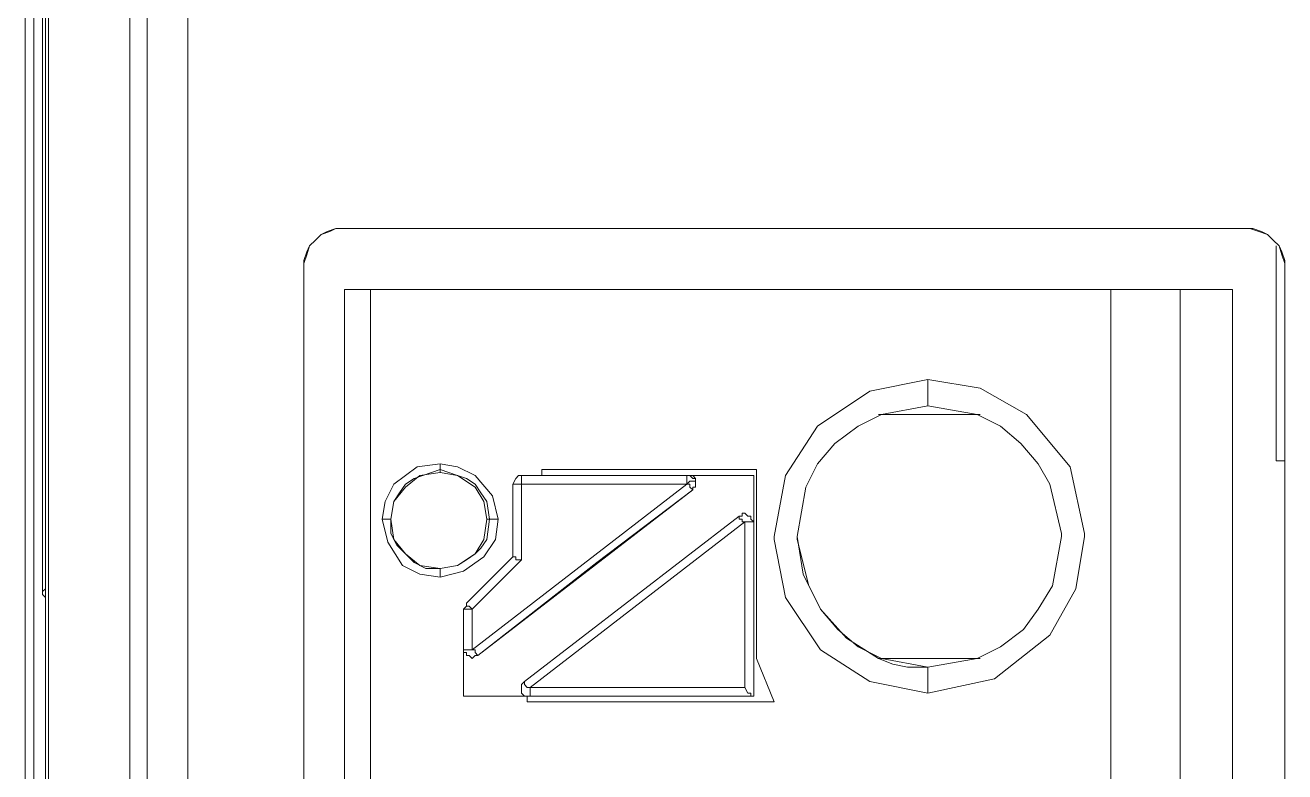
# Model space of a CAD drawing. Header units: centimetres. Extents: x -12.5 to 12.5, y -6.1 to 6.1.
# Drawn here: x -10.485 to -8.954, y 2.333 to 3.24 of the extents above; entities that cross this region are included whole.
import ezdxf

# ---------------------------------------------------------------- set-up
doc = ezdxf.new("R2010")
doc.units = ezdxf.units.CM
doc.header["$MEASUREMENT"] = 0
doc.layers.add('Camada 1', color=7, linetype='Continuous')

msp = doc.modelspace()

# ---------------------------------------------------------------- linework, layer by layer
at = {"layer": 'Camada 1', "lineweight": 9}
for points in [[(-10.48517, -3.75892), (-10.48517, -3.75892), (-10.48517, 3.74466), (-10.48517, 3.74466)], [(-10.47459, 3.72349), (-10.47459, 3.72349), (-10.47459, -3.73776), (-10.47459, -3.73776)], [(-10.464, 3.66352), (-10.464, 3.66352), (-10.464, 2.55227), (-10.464, 2.55227)], [(-10.46048, 2.44644), (-10.46048, 2.44644), (-10.46048, 3.67058), (-10.46048, 3.67058)], [(-10.46048, 2.5558), (-10.46048, 2.5558), (-10.46048, 3.65999), (-10.46048, 3.65999)], [(-10.45695, 3.66705), (-10.45695, 3.66705), (-10.45695, -3.68131), (-10.45695, -3.68131)], [(-10.35817, 3.66705), (-10.35817, 3.66705), (-10.35817, -3.68131), (-10.35817, -3.68131)], [(-10.337, -3.66015), (-10.337, -3.66015), (-10.337, 3.64588), (-10.337, 3.64588)], [(-10.28762, 3.64588), (-10.28762, 3.64588), (-10.28762, -3.66015), (-10.28762, -3.66015)], [(-9.0035, 2.99324), (-9.0035, 2.99324), (-10.09712, 2.99324), (-10.09712, 2.99324)], [(-9.0035, 2.99324), (-9.0035, 2.99324), (-10.09712, 2.99324), (-10.09712, 2.99324)], [(-8.9647, 2.71102), (-8.9647, 2.71102), (-8.9647, 2.97208), (-8.9647, 2.97208)], [(-10.1465, 2.94385), (-10.1465, 2.94385), (-10.1465, 2.09366), (-10.1465, 2.09366)], [(-10.1465, 2.94385), (-10.1465, 2.94385), (-10.1465, 2.18891), (-10.1465, 2.18891)], [(-8.95412, -0.22762), (-8.95412, -0.22762), (-8.95412, 2.94385), (-8.95412, 2.94385)], [(-8.95412, -0.22762), (-8.95412, -0.22762), (-8.95412, 2.94385), (-8.95412, 2.94385)], [(-10.09712, 2.91916), (-10.09712, 2.91916), (-10.09712, 2.41822), (-10.09712, 2.41822)], [(-10.06537, 2.41822), (-10.06537, 2.41822), (-10.06537, 2.91916), (-10.06537, 2.91916)], [(-9.16578, 2.91916), (-9.16578, 2.91916), (-10.06537, 2.91916), (-10.06537, 2.91916)], [(-9.16578, 2.91916), (-9.16578, 2.91916), (-9.16578, -0.21703), (-9.16578, -0.21703)], [(-9.16578, 2.91916), (-9.16578, 2.91916), (-9.08112, 2.91916), (-9.08112, 2.91916)], [(-9.08112, 2.91916), (-9.08112, 2.91916), (-9.08112, 2.41822), (-9.08112, 2.41822)], [(-9.01762, 2.91916), (-9.01762, 2.91916), (-9.01762, 2.41822), (-9.01762, 2.41822)], [(-9.01762, 2.52052), (-9.01762, 2.52052), (-9.01762, 2.91916), (-9.01762, 2.91916)], [(-9.32453, 2.76747), (-9.32453, 2.76747), (-9.448, 2.76747), (-9.448, 2.76747)], [(-8.95412, 2.71102), (-8.95412, 2.71102), (-8.9647, 2.71102), (-8.9647, 2.71102)], [(-9.9807, 2.69691), (-9.9807, 2.69691), (-9.9807, 2.70044), (-9.9807, 2.70044)], [(-9.59617, 2.70044), (-9.59617, 2.70044), (-9.85723, 2.70044), (-9.85723, 2.70044)], [(-9.85723, 2.70044), (-9.85723, 2.70044), (-9.85723, 2.69338), (-9.85723, 2.69338)], [(-9.85723, 2.69338), (-9.85723, 2.69338), (-9.85723, 2.70044), (-9.85723, 2.70044)], [(-9.59617, 2.47113), (-9.59617, 2.47113), (-9.59617, 2.70044), (-9.59617, 2.70044)], [(-9.68084, 2.6828), (-9.68084, 2.6828), (-9.94189, 2.48172), (-9.94189, 2.48172)], [(-9.8925, 2.6828), (-9.8925, 2.6828), (-9.8925, 2.59461), (-9.8925, 2.59461)], [(-9.68084, 2.69338), (-9.68084, 2.69338), (-9.88192, 2.69338), (-9.88192, 2.69338)], [(-9.88192, 2.59108), (-9.88192, 2.59108), (-9.88192, 2.6828), (-9.88192, 2.6828)], [(-9.88192, 2.6828), (-9.88192, 2.6828), (-9.68084, 2.6828), (-9.68084, 2.6828)], [(-9.68084, 2.69338), (-9.68084, 2.69338), (-9.5997, 2.69338), (-9.5997, 2.69338)], [(-9.67025, 2.68633), (-9.67025, 2.68633), (-9.67025, 2.6828), (-9.67025, 2.6828)], [(-9.5997, 2.69338), (-9.5997, 2.69338), (-9.5997, 2.42527), (-9.5997, 2.42527)], [(-9.93484, 2.47466), (-9.93484, 2.47466), (-9.67378, 2.67574), (-9.67378, 2.67574)], [(-9.92073, 2.64047), (-9.92073, 2.64047), (-9.92425, 2.64047), (-9.92425, 2.64047)], [(-9.61734, 2.64399), (-9.61734, 2.64399), (-9.87839, 2.44291), (-9.87839, 2.44291)], [(-9.87134, 2.43586), (-9.87134, 2.43586), (-9.61028, 2.63694), (-9.61028, 2.63694)], [(-9.61028, 2.63694), (-9.61028, 2.63694), (-9.61028, 2.43586), (-9.61028, 2.43586)], [(-9.5997, 2.63694), (-9.5997, 2.63694), (-9.5997, 2.42527), (-9.5997, 2.42527)], [(-9.575, 2.6193), (-9.575, 2.6193), (-9.575, 2.61577), (-9.575, 2.61577)], [(-9.54678, 2.61577), (-9.54678, 2.61577), (-9.54678, 2.6193), (-9.54678, 2.6193)], [(-9.22575, 2.62283), (-9.22575, 2.62283), (-9.22575, 2.6193), (-9.22575, 2.6193)], [(-9.19753, 2.6193), (-9.19753, 2.6193), (-9.19753, 2.62283), (-9.19753, 2.62283)], [(-9.8925, 2.59461), (-9.8925, 2.59461), (-9.94895, 2.53816), (-9.94895, 2.53816)], [(-9.94189, 2.53111), (-9.94189, 2.53111), (-9.88192, 2.59108), (-9.88192, 2.59108)], [(-10.464, 2.55227), (-10.464, 2.55227), (-10.46048, 2.5558), (-10.46048, 2.5558)], [(-9.95248, 2.53111), (-9.95248, 2.53111), (-9.95248, 2.48172), (-9.95248, 2.48172)], [(-9.94895, 2.53463), (-9.94895, 2.53463), (-9.94895, 2.53816), (-9.94895, 2.53816)], [(-9.94189, 2.48172), (-9.94189, 2.48172), (-9.94189, 2.53111), (-9.94189, 2.53111)], [(-9.01762, 2.52052), (-9.01762, 2.52052), (-9.01762, 2.41822), (-9.01762, 2.41822)], [(-9.575, 2.41822), (-9.575, 2.41822), (-9.59617, 2.47113), (-9.59617, 2.47113)], [(-9.448, 2.47113), (-9.448, 2.47113), (-9.32453, 2.47113), (-9.32453, 2.47113)], [(-10.46048, 2.44291), (-10.46048, 2.44291), (-10.46048, 2.44644), (-10.46048, 2.44644)], [(-10.46048, 2.44291), (-10.46048, 2.44291), (-10.46048, 1.54333), (-10.46048, 1.54333)], [(-9.88192, 2.43233), (-9.88192, 2.43233), (-9.88192, 2.43586), (-9.88192, 2.43586)], [(-9.61028, 2.43586), (-9.61028, 2.43586), (-9.87134, 2.43586), (-9.87134, 2.43586)], [(-9.87134, 2.42527), (-9.87134, 2.42527), (-9.95248, 2.42527), (-9.95248, 2.42527)], [(-9.87487, 2.42527), (-9.87487, 2.42527), (-9.87487, 2.41822), (-9.87487, 2.41822)], [(-9.87487, 2.42527), (-9.87487, 2.42527), (-9.87487, 2.41822), (-9.87487, 2.41822)], [(-9.5997, 2.42527), (-9.5997, 2.42527), (-9.87134, 2.42527), (-9.87134, 2.42527)], [(-10.09712, 2.41822), (-10.09712, 2.41822), (-10.09712, -0.21703), (-10.09712, -0.21703)], [(-10.06537, -0.21703), (-10.06537, -0.21703), (-10.06537, 2.41822), (-10.06537, 2.41822)], [(-9.08112, 2.41822), (-9.08112, 2.41822), (-9.08112, 1.9208), (-9.08112, 1.9208)], [(-9.01762, 2.41822), (-9.01762, 2.41822), (-9.01762, -0.21703), (-9.01762, -0.21703)], [(-9.01762, 2.01958), (-9.01762, 2.01958), (-9.01762, 2.41822), (-9.01762, 2.41822)]]:
    msp.add_open_spline(points, degree=3, dxfattribs=at)
for points, knots in [([(-10.1465, 2.94385), (-10.1465, 2.94385), (-10.1465, 2.95444), (-10.1465, 2.95444), (-10.1465, 2.95444), (-10.14298, 2.96502), (-10.14298, 2.96502), (-10.14298, 2.96502), (-10.13945, 2.97208), (-10.13945, 2.97208), (-10.13945, 2.97208), (-10.13239, 2.97913), (-10.13239, 2.97913), (-10.13239, 2.97913), (-10.12534, 2.98619), (-10.12534, 2.98619), (-10.12534, 2.98619), (-10.11828, 2.98972), (-10.11828, 2.98972), (-10.11828, 2.98972), (-10.1077, 2.99324), (-10.1077, 2.99324), (-10.1077, 2.99324), (-10.09712, 2.99324), (-10.09712, 2.99324)], [0, 0, 0, 0, 0.125, 0.125, 0.125, 0.25, 0.25, 0.25, 0.375, 0.375, 0.375, 0.5, 0.5, 0.5, 0.625, 0.625, 0.625, 0.75, 0.75, 0.75, 0.875, 0.875, 0.875, 1, 1, 1, 1]), ([(-10.09712, 2.99324), (-10.09712, 2.99324), (-10.1077, 2.99324), (-10.1077, 2.99324), (-10.1077, 2.99324), (-10.11475, 2.98972), (-10.11475, 2.98972), (-10.11475, 2.98972), (-10.12534, 2.98619), (-10.12534, 2.98619), (-10.12534, 2.98619), (-10.13239, 2.97913), (-10.13239, 2.97913), (-10.13239, 2.97913), (-10.13945, 2.97208), (-10.13945, 2.97208), (-10.13945, 2.97208), (-10.14298, 2.96149), (-10.14298, 2.96149), (-10.14298, 2.96149), (-10.1465, 2.95091), (-10.1465, 2.95091), (-10.1465, 2.95091), (-10.1465, 2.94385), (-10.1465, 2.94385)], [0, 0, 0, 0, 0.125, 0.125, 0.125, 0.25, 0.25, 0.25, 0.375, 0.375, 0.375, 0.5, 0.5, 0.5, 0.625, 0.625, 0.625, 0.75, 0.75, 0.75, 0.875, 0.875, 0.875, 1, 1, 1, 1]), ([(-9.0035, 2.99324), (-9.0035, 2.99324), (-8.99292, 2.99324), (-8.99292, 2.99324), (-8.99292, 2.99324), (-8.98234, 2.98972), (-8.98234, 2.98972), (-8.98234, 2.98972), (-8.97528, 2.98619), (-8.97528, 2.98619), (-8.97528, 2.98619), (-8.96823, 2.97913), (-8.96823, 2.97913), (-8.96823, 2.97913), (-8.96117, 2.97208), (-8.96117, 2.97208), (-8.96117, 2.97208), (-8.95764, 2.96502), (-8.95764, 2.96502), (-8.95764, 2.96502), (-8.95412, 2.95444), (-8.95412, 2.95444), (-8.95412, 2.95444), (-8.95412, 2.94385), (-8.95412, 2.94385)], [0, 0, 0, 0, 0.125, 0.125, 0.125, 0.25, 0.25, 0.25, 0.375, 0.375, 0.375, 0.5, 0.5, 0.5, 0.625, 0.625, 0.625, 0.75, 0.75, 0.75, 0.875, 0.875, 0.875, 1, 1, 1, 1]), ([(-8.95412, 2.94385), (-8.95412, 2.94385), (-8.95412, 2.95091), (-8.95412, 2.95091), (-8.95412, 2.95091), (-8.95764, 2.96149), (-8.95764, 2.96149), (-8.95764, 2.96149), (-8.96117, 2.97208), (-8.96117, 2.97208), (-8.96117, 2.97208), (-8.96823, 2.97913), (-8.96823, 2.97913), (-8.96823, 2.97913), (-8.97528, 2.98619), (-8.97528, 2.98619), (-8.97528, 2.98619), (-8.98587, 2.98972), (-8.98587, 2.98972), (-8.98587, 2.98972), (-8.99645, 2.99324), (-8.99645, 2.99324), (-8.99645, 2.99324), (-9.0035, 2.99324), (-9.0035, 2.99324)], [0, 0, 0, 0, 0.125, 0.125, 0.125, 0.25, 0.25, 0.25, 0.375, 0.375, 0.375, 0.5, 0.5, 0.5, 0.625, 0.625, 0.625, 0.75, 0.75, 0.75, 0.875, 0.875, 0.875, 1, 1, 1, 1]), ([(-10.06537, 2.91916), (-10.06537, 2.91916), (-10.07948, 2.91916), (-10.07948, 2.91916), (-10.07948, 2.91916), (-10.08653, 2.91916), (-10.08653, 2.91916), (-10.08653, 2.91916), (-10.09359, 2.91916), (-10.09359, 2.91916), (-10.09359, 2.91916), (-10.09712, 2.91916), (-10.09712, 2.91916)], [0, 0, 0, 0, 0.25, 0.25, 0.25, 0.5, 0.5, 0.5, 0.75, 0.75, 0.75, 1, 1, 1, 1]), ([(-9.01762, 2.91916), (-9.01762, 2.91916), (-9.02114, 2.91916), (-9.02114, 2.91916), (-9.02114, 2.91916), (-9.03525, 2.91916), (-9.03525, 2.91916), (-9.03525, 2.91916), (-9.05642, 2.91916), (-9.05642, 2.91916), (-9.05642, 2.91916), (-9.08112, 2.91916), (-9.08112, 2.91916)], [0, 0, 0, 0, 0.25, 0.25, 0.25, 0.5, 0.5, 0.5, 0.75, 0.75, 0.75, 1, 1, 1, 1]), ([(-9.38803, 2.8098), (-9.38803, 2.8098), (-9.45859, 2.79569), (-9.45859, 2.79569), (-9.45859, 2.79569), (-9.52209, 2.75336), (-9.52209, 2.75336), (-9.52209, 2.75336), (-9.56089, 2.69338), (-9.56089, 2.69338), (-9.56089, 2.69338), (-9.575, 2.6193), (-9.575, 2.6193)], [0, 0, 0, 0, 0.25, 0.25, 0.25, 0.5, 0.5, 0.5, 0.75, 0.75, 0.75, 1, 1, 1, 1]), ([(-9.19753, 2.62283), (-9.19753, 2.62283), (-9.21517, 2.70397), (-9.21517, 2.70397), (-9.21517, 2.70397), (-9.26809, 2.76747), (-9.26809, 2.76747), (-9.26809, 2.76747), (-9.32453, 2.79922), (-9.32453, 2.79922), (-9.32453, 2.79922), (-9.38803, 2.8098), (-9.38803, 2.8098)], [0, 0, 0, 0, 0.25, 0.25, 0.25, 0.5, 0.5, 0.5, 0.75, 0.75, 0.75, 1, 1, 1, 1]), ([(-9.38803, 2.77805), (-9.38803, 2.77805), (-9.38803, 2.78158), (-9.38803, 2.78158), (-9.38803, 2.78158), (-9.38803, 2.7851), (-9.38803, 2.7851), (-9.38803, 2.7851), (-9.38803, 2.78863), (-9.38803, 2.78863), (-9.38803, 2.78863), (-9.38803, 2.79216), (-9.38803, 2.79216), (-9.38803, 2.79216), (-9.38803, 2.79922), (-9.38803, 2.79922), (-9.38803, 2.79922), (-9.38803, 2.80274), (-9.38803, 2.80274), (-9.38803, 2.80274), (-9.38803, 2.8098), (-9.38803, 2.8098)], [0, 0, 0, 0, 0.1428571, 0.1428571, 0.1428571, 0.2857143, 0.2857143, 0.2857143, 0.4285714, 0.4285714, 0.4285714, 0.5714286, 0.5714286, 0.5714286, 0.7142857, 0.7142857, 0.7142857, 0.8571429, 0.8571429, 0.8571429, 1, 1, 1, 1]), ([(-9.54678, 2.6193), (-9.54678, 2.6193), (-9.5362, 2.67927), (-9.5362, 2.67927), (-9.5362, 2.67927), (-9.52209, 2.70749), (-9.52209, 2.70749), (-9.52209, 2.70749), (-9.50092, 2.73219), (-9.50092, 2.73219), (-9.50092, 2.73219), (-9.4727, 2.75336), (-9.4727, 2.75336), (-9.4727, 2.75336), (-9.44448, 2.76747), (-9.44448, 2.76747), (-9.44448, 2.76747), (-9.38803, 2.77805), (-9.38803, 2.77805)], [0, 0, 0, 0, 0.1666667, 0.1666667, 0.1666667, 0.3333333, 0.3333333, 0.3333333, 0.5, 0.5, 0.5, 0.6666667, 0.6666667, 0.6666667, 0.8333333, 0.8333333, 0.8333333, 1, 1, 1, 1]), ([(-9.38803, 2.77805), (-9.38803, 2.77805), (-9.32806, 2.76747), (-9.32806, 2.76747), (-9.32806, 2.76747), (-9.29984, 2.75336), (-9.29984, 2.75336), (-9.29984, 2.75336), (-9.27514, 2.73219), (-9.27514, 2.73219), (-9.27514, 2.73219), (-9.25398, 2.70749), (-9.25398, 2.70749), (-9.25398, 2.70749), (-9.23987, 2.6828), (-9.23987, 2.6828), (-9.23987, 2.6828), (-9.22575, 2.62283), (-9.22575, 2.62283)], [0, 0, 0, 0, 0.1666667, 0.1666667, 0.1666667, 0.3333333, 0.3333333, 0.3333333, 0.5, 0.5, 0.5, 0.6666667, 0.6666667, 0.6666667, 0.8333333, 0.8333333, 0.8333333, 1, 1, 1, 1]), ([(-9.9807, 2.70749), (-9.9807, 2.70749), (-10.00892, 2.70397), (-10.00892, 2.70397), (-10.00892, 2.70397), (-10.03714, 2.6828), (-10.03714, 2.6828), (-10.03714, 2.6828), (-10.04773, 2.66163), (-10.04773, 2.66163), (-10.04773, 2.66163), (-10.05125, 2.64047), (-10.05125, 2.64047)], [0, 0, 0, 0, 0.25, 0.25, 0.25, 0.5, 0.5, 0.5, 0.75, 0.75, 0.75, 1, 1, 1, 1]), ([(-10.04067, 2.64047), (-10.04067, 2.64047), (-10.03714, 2.66163), (-10.03714, 2.66163), (-10.03714, 2.66163), (-10.03009, 2.67222), (-10.03009, 2.67222), (-10.03009, 2.67222), (-10.02303, 2.6828), (-10.02303, 2.6828), (-10.02303, 2.6828), (-10.01245, 2.68986), (-10.01245, 2.68986), (-10.01245, 2.68986), (-10.00187, 2.69338), (-10.00187, 2.69338), (-10.00187, 2.69338), (-9.9807, 2.70044), (-9.9807, 2.70044)], [0, 0, 0, 0, 0.1666667, 0.1666667, 0.1666667, 0.3333333, 0.3333333, 0.3333333, 0.5, 0.5, 0.5, 0.6666667, 0.6666667, 0.6666667, 0.8333333, 0.8333333, 0.8333333, 1, 1, 1, 1]), ([(-9.9807, 2.69691), (-9.9807, 2.69691), (-10.00539, 2.69338), (-10.00539, 2.69338), (-10.00539, 2.69338), (-10.02303, 2.67927), (-10.02303, 2.67927), (-10.02303, 2.67927), (-10.03714, 2.66163), (-10.03714, 2.66163), (-10.03714, 2.66163), (-10.04067, 2.64047), (-10.04067, 2.64047)], [0, 0, 0, 0, 0.25, 0.25, 0.25, 0.5, 0.5, 0.5, 0.75, 0.75, 0.75, 1, 1, 1, 1]), ([(-9.91014, 2.64047), (-9.91014, 2.64047), (-9.9172, 2.66869), (-9.9172, 2.66869), (-9.9172, 2.66869), (-9.93837, 2.69338), (-9.93837, 2.69338), (-9.93837, 2.69338), (-9.95953, 2.70397), (-9.95953, 2.70397), (-9.95953, 2.70397), (-9.9807, 2.70749), (-9.9807, 2.70749)], [0, 0, 0, 0, 0.25, 0.25, 0.25, 0.5, 0.5, 0.5, 0.75, 0.75, 0.75, 1, 1, 1, 1]), ([(-9.9807, 2.70749), (-9.9807, 2.70749), (-9.9807, 2.70749), (-9.9807, 2.70749), (-9.9807, 2.70749), (-9.9807, 2.70397), (-9.9807, 2.70397), (-9.9807, 2.70397), (-9.9807, 2.70044), (-9.9807, 2.70044)], [0, 0, 0, 0, 0.3333333, 0.3333333, 0.3333333, 0.6666667, 0.6666667, 0.6666667, 1, 1, 1, 1]), ([(-9.9807, 2.70044), (-9.9807, 2.70044), (-9.95953, 2.69338), (-9.95953, 2.69338), (-9.95953, 2.69338), (-9.94895, 2.68986), (-9.94895, 2.68986), (-9.94895, 2.68986), (-9.93837, 2.6828), (-9.93837, 2.6828), (-9.93837, 2.6828), (-9.93131, 2.67222), (-9.93131, 2.67222), (-9.93131, 2.67222), (-9.92425, 2.66163), (-9.92425, 2.66163), (-9.92425, 2.66163), (-9.92073, 2.64047), (-9.92073, 2.64047)], [0, 0, 0, 0, 0.1666667, 0.1666667, 0.1666667, 0.3333333, 0.3333333, 0.3333333, 0.5, 0.5, 0.5, 0.6666667, 0.6666667, 0.6666667, 0.8333333, 0.8333333, 0.8333333, 1, 1, 1, 1]), ([(-9.92425, 2.64047), (-9.92425, 2.64047), (-9.92778, 2.66163), (-9.92778, 2.66163), (-9.92778, 2.66163), (-9.93837, 2.67927), (-9.93837, 2.67927), (-9.93837, 2.67927), (-9.95953, 2.69338), (-9.95953, 2.69338), (-9.95953, 2.69338), (-9.9807, 2.69691), (-9.9807, 2.69691)], [0, 0, 0, 0, 0.25, 0.25, 0.25, 0.5, 0.5, 0.5, 0.75, 0.75, 0.75, 1, 1, 1, 1]), ([(-9.8925, 2.6828), (-9.8925, 2.6828), (-9.88898, 2.68986), (-9.88898, 2.68986), (-9.88898, 2.68986), (-9.88545, 2.69338), (-9.88545, 2.69338), (-9.88545, 2.69338), (-9.88192, 2.69338), (-9.88192, 2.69338)], [0, 0, 0, 0, 0.3333333, 0.3333333, 0.3333333, 0.6666667, 0.6666667, 0.6666667, 1, 1, 1, 1]), ([(-9.8925, 2.6828), (-9.8925, 2.6828), (-9.8925, 2.6828), (-9.8925, 2.6828), (-9.8925, 2.6828), (-9.88898, 2.6828), (-9.88898, 2.6828), (-9.88898, 2.6828), (-9.88545, 2.6828), (-9.88545, 2.6828), (-9.88545, 2.6828), (-9.88192, 2.6828), (-9.88192, 2.6828)], [0, 0, 0, 0, 0.25, 0.25, 0.25, 0.5, 0.5, 0.5, 0.75, 0.75, 0.75, 1, 1, 1, 1]), ([(-9.88192, 2.69338), (-9.88192, 2.69338), (-9.88192, 2.69338), (-9.88192, 2.69338), (-9.88192, 2.69338), (-9.88192, 2.68986), (-9.88192, 2.68986)], [0, 0, 0, 0, 0.5, 0.5, 0.5, 1, 1, 1, 1]), ([(-9.88192, 2.68986), (-9.88192, 2.68986), (-9.88192, 2.68986), (-9.88192, 2.68986), (-9.88192, 2.68986), (-9.88192, 2.6828), (-9.88192, 2.6828)], [0, 0, 0, 0, 0.5, 0.5, 0.5, 1, 1, 1, 1]), ([(-9.68084, 2.6828), (-9.68084, 2.6828), (-9.68084, 2.68986), (-9.68084, 2.68986), (-9.68084, 2.68986), (-9.68084, 2.69338), (-9.68084, 2.69338)], [0, 0, 0, 0, 0.5, 0.5, 0.5, 1, 1, 1, 1]), ([(-9.68084, 2.69338), (-9.68084, 2.69338), (-9.67731, 2.69338), (-9.67731, 2.69338), (-9.67731, 2.69338), (-9.67378, 2.69338), (-9.67378, 2.69338), (-9.67378, 2.69338), (-9.67025, 2.68986), (-9.67025, 2.68986), (-9.67025, 2.68986), (-9.67025, 2.68633), (-9.67025, 2.68633)], [0, 0, 0, 0, 0.25, 0.25, 0.25, 0.5, 0.5, 0.5, 0.75, 0.75, 0.75, 1, 1, 1, 1]), ([(-9.67025, 2.6828), (-9.67025, 2.6828), (-9.67025, 2.68986), (-9.67025, 2.68986), (-9.67025, 2.68986), (-9.67378, 2.68986), (-9.67378, 2.68986), (-9.67378, 2.68986), (-9.67731, 2.69338), (-9.67731, 2.69338), (-9.67731, 2.69338), (-9.68084, 2.69338), (-9.68084, 2.69338)], [0, 0, 0, 0, 0.25, 0.25, 0.25, 0.5, 0.5, 0.5, 0.75, 0.75, 0.75, 1, 1, 1, 1]), ([(-9.68084, 2.6828), (-9.68084, 2.6828), (-9.67731, 2.68633), (-9.67731, 2.68633), (-9.67731, 2.68633), (-9.67378, 2.68633), (-9.67378, 2.68633), (-9.67378, 2.68633), (-9.67025, 2.68633), (-9.67025, 2.68633)], [0, 0, 0, 0, 0.3333333, 0.3333333, 0.3333333, 0.6666667, 0.6666667, 0.6666667, 1, 1, 1, 1]), ([(-9.68084, 2.6828), (-9.68084, 2.6828), (-9.67731, 2.6828), (-9.67731, 2.6828), (-9.67731, 2.6828), (-9.67731, 2.67927), (-9.67731, 2.67927), (-9.67731, 2.67927), (-9.67378, 2.67574), (-9.67378, 2.67574)], [0, 0, 0, 0, 0.3333333, 0.3333333, 0.3333333, 0.6666667, 0.6666667, 0.6666667, 1, 1, 1, 1]), ([(-9.67025, 2.6828), (-9.67025, 2.6828), (-9.67025, 2.6828), (-9.67025, 2.6828), (-9.67025, 2.6828), (-9.67025, 2.67927), (-9.67025, 2.67927), (-9.67025, 2.67927), (-9.67378, 2.67927), (-9.67378, 2.67927), (-9.67378, 2.67927), (-9.67378, 2.67574), (-9.67378, 2.67574)], [0, 0, 0, 0, 0.25, 0.25, 0.25, 0.5, 0.5, 0.5, 0.75, 0.75, 0.75, 1, 1, 1, 1]), ([(-9.67378, 2.67574), (-9.67378, 2.67574), (-9.67378, 2.67927), (-9.67378, 2.67927), (-9.67378, 2.67927), (-9.67025, 2.67927), (-9.67025, 2.67927), (-9.67025, 2.67927), (-9.67025, 2.6828), (-9.67025, 2.6828)], [0, 0, 0, 0, 0.3333333, 0.3333333, 0.3333333, 0.6666667, 0.6666667, 0.6666667, 1, 1, 1, 1]), ([(-9.5997, 2.69338), (-9.5997, 2.69338), (-9.5997, 2.66163), (-9.5997, 2.66163), (-9.5997, 2.66163), (-9.5997, 2.63694), (-9.5997, 2.63694)], [0, 0, 0, 0, 0.5, 0.5, 0.5, 1, 1, 1, 1]), ([(-9.93484, 2.47466), (-9.93484, 2.47466), (-9.7902, 2.58755), (-9.7902, 2.58755), (-9.7902, 2.58755), (-9.67378, 2.67574), (-9.67378, 2.67574)], [0, 0, 0, 0, 0.5, 0.5, 0.5, 1, 1, 1, 1]), ([(-10.05125, 2.64047), (-10.05125, 2.64047), (-10.0442, 2.61224), (-10.0442, 2.61224), (-10.0442, 2.61224), (-10.02656, 2.58402), (-10.02656, 2.58402), (-10.02656, 2.58402), (-10.00539, 2.57344), (-10.00539, 2.57344), (-10.00539, 2.57344), (-9.9807, 2.56991), (-9.9807, 2.56991)], [0, 0, 0, 0, 0.25, 0.25, 0.25, 0.5, 0.5, 0.5, 0.75, 0.75, 0.75, 1, 1, 1, 1]), ([(-10.04067, 2.64047), (-10.04067, 2.64047), (-10.04067, 2.64047), (-10.04067, 2.64047), (-10.04067, 2.64047), (-10.0442, 2.64047), (-10.0442, 2.64047), (-10.0442, 2.64047), (-10.04773, 2.64047), (-10.04773, 2.64047), (-10.04773, 2.64047), (-10.05125, 2.64047), (-10.05125, 2.64047)], [0, 0, 0, 0, 0.25, 0.25, 0.25, 0.5, 0.5, 0.5, 0.75, 0.75, 0.75, 1, 1, 1, 1]), ([(-10.01245, 2.58755), (-10.01245, 2.58755), (-10.02303, 2.59813), (-10.02303, 2.59813), (-10.02303, 2.59813), (-10.03362, 2.60872), (-10.03362, 2.60872), (-10.03362, 2.60872), (-10.04067, 2.62283), (-10.04067, 2.62283), (-10.04067, 2.62283), (-10.04067, 2.64047), (-10.04067, 2.64047)], [0, 0, 0, 0, 0.25, 0.25, 0.25, 0.5, 0.5, 0.5, 0.75, 0.75, 0.75, 1, 1, 1, 1]), ([(-10.04067, 2.64047), (-10.04067, 2.64047), (-10.03714, 2.61577), (-10.03714, 2.61577), (-10.03714, 2.61577), (-10.02303, 2.59813), (-10.02303, 2.59813), (-10.02303, 2.59813), (-10.00539, 2.58402), (-10.00539, 2.58402), (-10.00539, 2.58402), (-9.9807, 2.58049), (-9.9807, 2.58049)], [0, 0, 0, 0, 0.25, 0.25, 0.25, 0.5, 0.5, 0.5, 0.75, 0.75, 0.75, 1, 1, 1, 1]), ([(-9.9807, 2.56991), (-9.9807, 2.56991), (-9.95248, 2.57697), (-9.95248, 2.57697), (-9.95248, 2.57697), (-9.92778, 2.59461), (-9.92778, 2.59461), (-9.92778, 2.59461), (-9.91367, 2.61577), (-9.91367, 2.61577), (-9.91367, 2.61577), (-9.91014, 2.64047), (-9.91014, 2.64047)], [0, 0, 0, 0, 0.25, 0.25, 0.25, 0.5, 0.5, 0.5, 0.75, 0.75, 0.75, 1, 1, 1, 1]), ([(-9.92073, 2.64047), (-9.92073, 2.64047), (-9.92425, 2.61577), (-9.92425, 2.61577), (-9.92425, 2.61577), (-9.93131, 2.60519), (-9.93131, 2.60519), (-9.93131, 2.60519), (-9.93837, 2.59813), (-9.93837, 2.59813), (-9.93837, 2.59813), (-9.94895, 2.59108), (-9.94895, 2.59108), (-9.94895, 2.59108), (-9.95953, 2.58402), (-9.95953, 2.58402), (-9.95953, 2.58402), (-9.9807, 2.58049), (-9.9807, 2.58049)], [0, 0, 0, 0, 0.1666667, 0.1666667, 0.1666667, 0.3333333, 0.3333333, 0.3333333, 0.5, 0.5, 0.5, 0.6666667, 0.6666667, 0.6666667, 0.8333333, 0.8333333, 0.8333333, 1, 1, 1, 1]), ([(-9.9807, 2.58049), (-9.9807, 2.58049), (-9.95953, 2.58402), (-9.95953, 2.58402), (-9.95953, 2.58402), (-9.93837, 2.59813), (-9.93837, 2.59813), (-9.93837, 2.59813), (-9.92778, 2.61577), (-9.92778, 2.61577), (-9.92778, 2.61577), (-9.92425, 2.64047), (-9.92425, 2.64047)], [0, 0, 0, 0, 0.25, 0.25, 0.25, 0.5, 0.5, 0.5, 0.75, 0.75, 0.75, 1, 1, 1, 1]), ([(-9.92073, 2.64047), (-9.92073, 2.64047), (-9.92073, 2.64047), (-9.92073, 2.64047), (-9.92073, 2.64047), (-9.9172, 2.64047), (-9.9172, 2.64047), (-9.9172, 2.64047), (-9.91367, 2.64047), (-9.91367, 2.64047), (-9.91367, 2.64047), (-9.91014, 2.64047), (-9.91014, 2.64047)], [0, 0, 0, 0, 0.25, 0.25, 0.25, 0.5, 0.5, 0.5, 0.75, 0.75, 0.75, 1, 1, 1, 1]), ([(-9.61734, 2.64399), (-9.61734, 2.64399), (-9.61381, 2.64399), (-9.61381, 2.64399), (-9.61381, 2.64399), (-9.61381, 2.64752), (-9.61381, 2.64752), (-9.61381, 2.64752), (-9.61028, 2.64752), (-9.61028, 2.64752), (-9.61028, 2.64752), (-9.60675, 2.64399), (-9.60675, 2.64399)], [0, 0, 0, 0, 0.25, 0.25, 0.25, 0.5, 0.5, 0.5, 0.75, 0.75, 0.75, 1, 1, 1, 1]), ([(-9.61734, 2.64399), (-9.61734, 2.64399), (-9.61734, 2.64399), (-9.61734, 2.64399), (-9.61734, 2.64399), (-9.61734, 2.64047), (-9.61734, 2.64047), (-9.61734, 2.64047), (-9.61381, 2.64047), (-9.61381, 2.64047), (-9.61381, 2.64047), (-9.61381, 2.63694), (-9.61381, 2.63694), (-9.61381, 2.63694), (-9.61028, 2.63694), (-9.61028, 2.63694)], [0, 0, 0, 0, 0.2, 0.2, 0.2, 0.4, 0.4, 0.4, 0.6, 0.6, 0.6, 0.8, 0.8, 0.8, 1, 1, 1, 1]), ([(-9.5997, 2.63694), (-9.5997, 2.63694), (-9.60323, 2.64047), (-9.60323, 2.64047), (-9.60323, 2.64047), (-9.60323, 2.64399), (-9.60323, 2.64399), (-9.60323, 2.64399), (-9.60675, 2.64399), (-9.60675, 2.64399), (-9.60675, 2.64399), (-9.61028, 2.64752), (-9.61028, 2.64752)], [0, 0, 0, 0, 0.25, 0.25, 0.25, 0.5, 0.5, 0.5, 0.75, 0.75, 0.75, 1, 1, 1, 1]), ([(-9.5997, 2.63694), (-9.5997, 2.63694), (-9.60323, 2.63694), (-9.60323, 2.63694), (-9.60323, 2.63694), (-9.60675, 2.63694), (-9.60675, 2.63694), (-9.60675, 2.63694), (-9.61028, 2.63694), (-9.61028, 2.63694)], [0, 0, 0, 0, 0.3333333, 0.3333333, 0.3333333, 0.6666667, 0.6666667, 0.6666667, 1, 1, 1, 1]), ([(-9.60675, 2.64399), (-9.60675, 2.64399), (-9.60323, 2.64399), (-9.60323, 2.64399), (-9.60323, 2.64399), (-9.60323, 2.64047), (-9.60323, 2.64047), (-9.60323, 2.64047), (-9.5997, 2.63694), (-9.5997, 2.63694)], [0, 0, 0, 0, 0.3333333, 0.3333333, 0.3333333, 0.6666667, 0.6666667, 0.6666667, 1, 1, 1, 1]), ([(-9.54678, 2.6193), (-9.54678, 2.6193), (-9.53973, 2.57344), (-9.53973, 2.57344), (-9.53973, 2.57344), (-9.51856, 2.53111), (-9.51856, 2.53111), (-9.51856, 2.53111), (-9.48681, 2.49583), (-9.48681, 2.49583), (-9.48681, 2.49583), (-9.448, 2.47113), (-9.448, 2.47113)], [0, 0, 0, 0, 0.25, 0.25, 0.25, 0.5, 0.5, 0.5, 0.75, 0.75, 0.75, 1, 1, 1, 1]), ([(-9.38803, 2.4288), (-9.38803, 2.4288), (-9.30689, 2.44644), (-9.30689, 2.44644), (-9.30689, 2.44644), (-9.23987, 2.49936), (-9.23987, 2.49936), (-9.23987, 2.49936), (-9.20812, 2.5558), (-9.20812, 2.5558), (-9.20812, 2.5558), (-9.19753, 2.6193), (-9.19753, 2.6193)], [0, 0, 0, 0, 0.25, 0.25, 0.25, 0.5, 0.5, 0.5, 0.75, 0.75, 0.75, 1, 1, 1, 1]), ([(-9.22575, 2.6193), (-9.22575, 2.6193), (-9.23634, 2.55933), (-9.23634, 2.55933), (-9.23634, 2.55933), (-9.25398, 2.53111), (-9.25398, 2.53111), (-9.25398, 2.53111), (-9.27162, 2.50641), (-9.27162, 2.50641), (-9.27162, 2.50641), (-9.29984, 2.48524), (-9.29984, 2.48524), (-9.29984, 2.48524), (-9.32806, 2.47113), (-9.32806, 2.47113), (-9.32806, 2.47113), (-9.38803, 2.46055), (-9.38803, 2.46055)], [0, 0, 0, 0, 0.1666667, 0.1666667, 0.1666667, 0.3333333, 0.3333333, 0.3333333, 0.5, 0.5, 0.5, 0.6666667, 0.6666667, 0.6666667, 0.8333333, 0.8333333, 0.8333333, 1, 1, 1, 1]), ([(-9.575, 2.61577), (-9.575, 2.61577), (-9.56089, 2.54522), (-9.56089, 2.54522), (-9.56089, 2.54522), (-9.51856, 2.48172), (-9.51856, 2.48172), (-9.51856, 2.48172), (-9.45859, 2.44291), (-9.45859, 2.44291), (-9.45859, 2.44291), (-9.38803, 2.4288), (-9.38803, 2.4288)], [0, 0, 0, 0, 0.25, 0.25, 0.25, 0.5, 0.5, 0.5, 0.75, 0.75, 0.75, 1, 1, 1, 1]), ([(-9.38803, 2.46055), (-9.38803, 2.46055), (-9.44448, 2.47113), (-9.44448, 2.47113), (-9.44448, 2.47113), (-9.4727, 2.48524), (-9.4727, 2.48524), (-9.4727, 2.48524), (-9.49739, 2.50641), (-9.49739, 2.50641), (-9.49739, 2.50641), (-9.51856, 2.53111), (-9.51856, 2.53111), (-9.51856, 2.53111), (-9.53267, 2.55933), (-9.53267, 2.55933), (-9.53267, 2.55933), (-9.54678, 2.61577), (-9.54678, 2.61577)], [0, 0, 0, 0, 0.1666667, 0.1666667, 0.1666667, 0.3333333, 0.3333333, 0.3333333, 0.5, 0.5, 0.5, 0.6666667, 0.6666667, 0.6666667, 0.8333333, 0.8333333, 0.8333333, 1, 1, 1, 1]), ([(-9.9807, 2.58049), (-9.9807, 2.58049), (-9.99834, 2.58049), (-9.99834, 2.58049), (-9.99834, 2.58049), (-10.01245, 2.58755), (-10.01245, 2.58755)], [0, 0, 0, 0, 0.5, 0.5, 0.5, 1, 1, 1, 1]), ([(-9.8925, 2.59461), (-9.8925, 2.59461), (-9.8925, 2.59461), (-9.8925, 2.59461), (-9.8925, 2.59461), (-9.88898, 2.59461), (-9.88898, 2.59461), (-9.88898, 2.59461), (-9.88898, 2.59108), (-9.88898, 2.59108), (-9.88898, 2.59108), (-9.88545, 2.59108), (-9.88545, 2.59108), (-9.88545, 2.59108), (-9.88192, 2.59108), (-9.88192, 2.59108)], [0, 0, 0, 0, 0.2, 0.2, 0.2, 0.4, 0.4, 0.4, 0.6, 0.6, 0.6, 0.8, 0.8, 0.8, 1, 1, 1, 1]), ([(-9.9807, 2.58049), (-9.9807, 2.58049), (-9.9807, 2.58049), (-9.9807, 2.58049), (-9.9807, 2.58049), (-9.9807, 2.57697), (-9.9807, 2.57697), (-9.9807, 2.57697), (-9.9807, 2.57344), (-9.9807, 2.57344), (-9.9807, 2.57344), (-9.9807, 2.56991), (-9.9807, 2.56991)], [0, 0, 0, 0, 0.25, 0.25, 0.25, 0.5, 0.5, 0.5, 0.75, 0.75, 0.75, 1, 1, 1, 1]), ([(-10.46048, 2.54522), (-10.46048, 2.54522), (-10.46048, 2.54522), (-10.46048, 2.54522), (-10.46048, 2.54522), (-10.464, 2.54874), (-10.464, 2.54874), (-10.464, 2.54874), (-10.464, 2.55227), (-10.464, 2.55227)], [0, 0, 0, 0, 0.3333333, 0.3333333, 0.3333333, 0.6666667, 0.6666667, 0.6666667, 1, 1, 1, 1]), ([(-10.46048, 2.54874), (-10.46048, 2.54874), (-10.46048, 2.55227), (-10.46048, 2.55227), (-10.46048, 2.55227), (-10.46048, 2.5558), (-10.46048, 2.5558)], [0, 0, 0, 0, 0.5, 0.5, 0.5, 1, 1, 1, 1]), ([(-9.95248, 2.53111), (-9.95248, 2.53111), (-9.94895, 2.53463), (-9.94895, 2.53463), (-9.94895, 2.53463), (-9.94895, 2.53816), (-9.94895, 2.53816)], [0, 0, 0, 0, 0.5, 0.5, 0.5, 1, 1, 1, 1]), ([(-9.94895, 2.53111), (-9.94895, 2.53111), (-9.94895, 2.53111), (-9.94895, 2.53111), (-9.94895, 2.53111), (-9.95248, 2.53111), (-9.95248, 2.53111)], [0, 0, 0, 0, 0.5, 0.5, 0.5, 1, 1, 1, 1]), ([(-9.94189, 2.53111), (-9.94189, 2.53111), (-9.94189, 2.53111), (-9.94189, 2.53111), (-9.94189, 2.53111), (-9.94542, 2.53463), (-9.94542, 2.53463), (-9.94542, 2.53463), (-9.94895, 2.53463), (-9.94895, 2.53463)], [0, 0, 0, 0, 0.3333333, 0.3333333, 0.3333333, 0.6666667, 0.6666667, 0.6666667, 1, 1, 1, 1]), ([(-9.94189, 2.53111), (-9.94189, 2.53111), (-9.94542, 2.53111), (-9.94542, 2.53111), (-9.94542, 2.53111), (-9.94895, 2.53111), (-9.94895, 2.53111)], [0, 0, 0, 0, 0.5, 0.5, 0.5, 1, 1, 1, 1]), ([(-9.95248, 2.48172), (-9.95248, 2.48172), (-9.94895, 2.48172), (-9.94895, 2.48172), (-9.94895, 2.48172), (-9.94542, 2.48172), (-9.94542, 2.48172), (-9.94542, 2.48172), (-9.94189, 2.48172), (-9.94189, 2.48172)], [0, 0, 0, 0, 0.3333333, 0.3333333, 0.3333333, 0.6666667, 0.6666667, 0.6666667, 1, 1, 1, 1]), ([(-9.94542, 2.47466), (-9.94542, 2.47466), (-9.94895, 2.47466), (-9.94895, 2.47466), (-9.94895, 2.47466), (-9.94895, 2.47819), (-9.94895, 2.47819), (-9.94895, 2.47819), (-9.95248, 2.47819), (-9.95248, 2.47819), (-9.95248, 2.47819), (-9.95248, 2.48172), (-9.95248, 2.48172)], [0, 0, 0, 0, 0.25, 0.25, 0.25, 0.5, 0.5, 0.5, 0.75, 0.75, 0.75, 1, 1, 1, 1]), ([(-9.95248, 2.42527), (-9.95248, 2.42527), (-9.95248, 2.45702), (-9.95248, 2.45702), (-9.95248, 2.45702), (-9.95248, 2.48172), (-9.95248, 2.48172)], [0, 0, 0, 0, 0.5, 0.5, 0.5, 1, 1, 1, 1]), ([(-9.93484, 2.47466), (-9.93484, 2.47466), (-9.93484, 2.47466), (-9.93484, 2.47466), (-9.93484, 2.47466), (-9.93837, 2.47819), (-9.93837, 2.47819), (-9.93837, 2.47819), (-9.93837, 2.48172), (-9.93837, 2.48172), (-9.93837, 2.48172), (-9.94189, 2.48172), (-9.94189, 2.48172)], [0, 0, 0, 0, 0.25, 0.25, 0.25, 0.5, 0.5, 0.5, 0.75, 0.75, 0.75, 1, 1, 1, 1]), ([(-9.93484, 2.47466), (-9.93484, 2.47466), (-9.93837, 2.47466), (-9.93837, 2.47466), (-9.93837, 2.47466), (-9.94189, 2.47113), (-9.94189, 2.47113), (-9.94189, 2.47113), (-9.94542, 2.47466), (-9.94542, 2.47466)], [0, 0, 0, 0, 0.3333333, 0.3333333, 0.3333333, 0.6666667, 0.6666667, 0.6666667, 1, 1, 1, 1]), ([(-9.94189, 2.47113), (-9.94189, 2.47113), (-9.94189, 2.47113), (-9.94189, 2.47113), (-9.94189, 2.47113), (-9.93837, 2.47466), (-9.93837, 2.47466), (-9.93837, 2.47466), (-9.93484, 2.47466), (-9.93484, 2.47466)], [0, 0, 0, 0, 0.3333333, 0.3333333, 0.3333333, 0.6666667, 0.6666667, 0.6666667, 1, 1, 1, 1]), ([(-9.448, 2.47113), (-9.448, 2.47113), (-9.43037, 2.46408), (-9.43037, 2.46408), (-9.43037, 2.46408), (-9.41273, 2.46055), (-9.41273, 2.46055), (-9.41273, 2.46055), (-9.39862, 2.46055), (-9.39862, 2.46055), (-9.39862, 2.46055), (-9.38803, 2.46055), (-9.38803, 2.46055)], [0, 0, 0, 0, 0.25, 0.25, 0.25, 0.5, 0.5, 0.5, 0.75, 0.75, 0.75, 1, 1, 1, 1]), ([(-9.38803, 2.46055), (-9.38803, 2.46055), (-9.38803, 2.46055), (-9.38803, 2.46055), (-9.38803, 2.46055), (-9.38803, 2.45702), (-9.38803, 2.45702), (-9.38803, 2.45702), (-9.38803, 2.45349), (-9.38803, 2.45349), (-9.38803, 2.45349), (-9.38803, 2.44997), (-9.38803, 2.44997), (-9.38803, 2.44997), (-9.38803, 2.44644), (-9.38803, 2.44644), (-9.38803, 2.44644), (-9.38803, 2.43938), (-9.38803, 2.43938), (-9.38803, 2.43938), (-9.38803, 2.43586), (-9.38803, 2.43586), (-9.38803, 2.43586), (-9.38803, 2.4288), (-9.38803, 2.4288)], [0, 0, 0, 0, 0.125, 0.125, 0.125, 0.25, 0.25, 0.25, 0.375, 0.375, 0.375, 0.5, 0.5, 0.5, 0.625, 0.625, 0.625, 0.75, 0.75, 0.75, 0.875, 0.875, 0.875, 1, 1, 1, 1]), ([(-9.88192, 2.43586), (-9.88192, 2.43586), (-9.88192, 2.43586), (-9.88192, 2.43586), (-9.88192, 2.43586), (-9.88192, 2.43938), (-9.88192, 2.43938), (-9.88192, 2.43938), (-9.87839, 2.44291), (-9.87839, 2.44291)], [0, 0, 0, 0, 0.3333333, 0.3333333, 0.3333333, 0.6666667, 0.6666667, 0.6666667, 1, 1, 1, 1]), ([(-9.87839, 2.44291), (-9.87839, 2.44291), (-9.87839, 2.44291), (-9.87839, 2.44291), (-9.87839, 2.44291), (-9.87839, 2.43938), (-9.87839, 2.43938), (-9.87839, 2.43938), (-9.87487, 2.43586), (-9.87487, 2.43586), (-9.87487, 2.43586), (-9.87134, 2.43586), (-9.87134, 2.43586)], [0, 0, 0, 0, 0.25, 0.25, 0.25, 0.5, 0.5, 0.5, 0.75, 0.75, 0.75, 1, 1, 1, 1]), ([(-9.87134, 2.43586), (-9.87134, 2.43586), (-9.87134, 2.43233), (-9.87134, 2.43233), (-9.87134, 2.43233), (-9.87134, 2.4288), (-9.87134, 2.4288), (-9.87134, 2.4288), (-9.87134, 2.42527), (-9.87134, 2.42527)], [0, 0, 0, 0, 0.3333333, 0.3333333, 0.3333333, 0.6666667, 0.6666667, 0.6666667, 1, 1, 1, 1]), ([(-9.5997, 2.42527), (-9.5997, 2.42527), (-9.60323, 2.42527), (-9.60323, 2.42527), (-9.60323, 2.42527), (-9.60323, 2.4288), (-9.60323, 2.4288), (-9.60323, 2.4288), (-9.60675, 2.4288), (-9.60675, 2.4288), (-9.60675, 2.4288), (-9.61028, 2.43586), (-9.61028, 2.43586)], [0, 0, 0, 0, 0.25, 0.25, 0.25, 0.5, 0.5, 0.5, 0.75, 0.75, 0.75, 1, 1, 1, 1]), ([(-9.87134, 2.42527), (-9.87134, 2.42527), (-9.87487, 2.42527), (-9.87487, 2.42527), (-9.87487, 2.42527), (-9.87839, 2.42527), (-9.87839, 2.42527), (-9.87839, 2.42527), (-9.88192, 2.4288), (-9.88192, 2.4288), (-9.88192, 2.4288), (-9.88192, 2.43233), (-9.88192, 2.43233)], [0, 0, 0, 0, 0.25, 0.25, 0.25, 0.5, 0.5, 0.5, 0.75, 0.75, 0.75, 1, 1, 1, 1]), ([(-9.575, 2.41822), (-9.575, 2.41822), (-9.74434, 2.41822), (-9.74434, 2.41822), (-9.74434, 2.41822), (-9.87487, 2.41822), (-9.87487, 2.41822)], [0, 0, 0, 0, 0.5, 0.5, 0.5, 1, 1, 1, 1])]:
    msp.add_open_spline(points, degree=3, knots=knots, dxfattribs=at)

doc.saveas('drawing.dxf')
